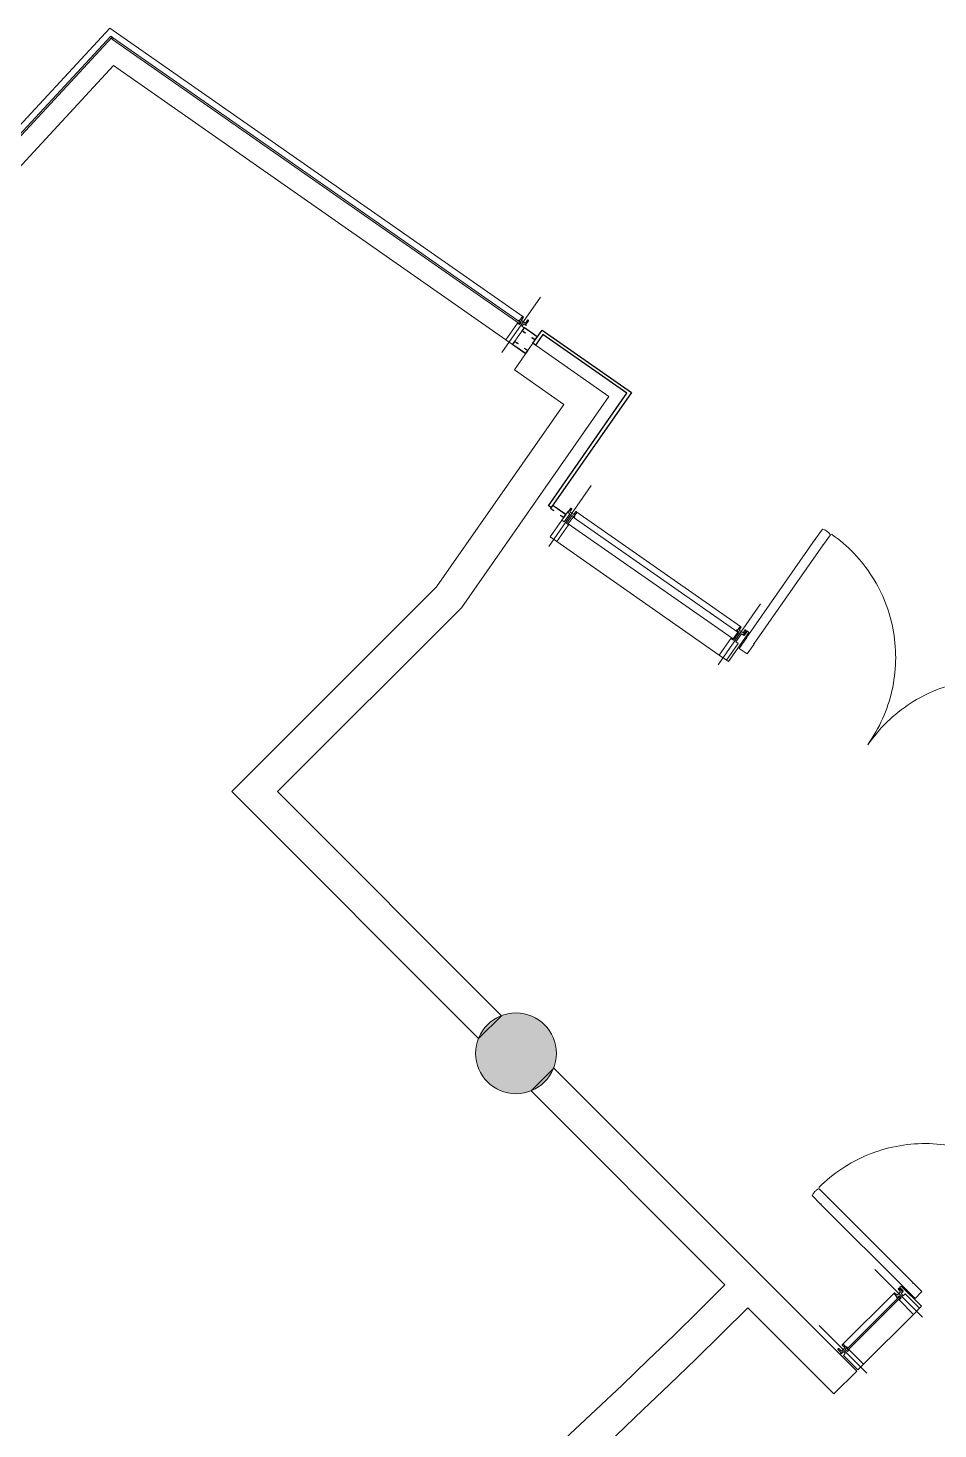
# Model space of a CAD drawing. Header units: centimetres. Extents: x 139057 to 200038, y 34824 to 80516.
# Drawn here: x 173085 to 173648, y 49695 to 50562 of the extents above; entities that cross this region are included whole.
import ezdxf

# ---------------------------------------------------------------- set-up
doc = ezdxf.new("R2010")
doc.units = ezdxf.units.CM
doc.header["$LTSCALE"] = 100
doc.linetypes.add('CENTER', pattern=[7, 4, -1, 1, -1])
doc.linetypes.add('HIDDEN', pattern=[0.5, 0.25, -0.25])
for name, color, linetype, lineweight in [('410_STRUTTURE_001-AM_0', 7, 'Continuous', 0), ('430_TAVOLATI_001-AM_0', 3, 'Continuous', 0), ('441_SERRAMENTI_001-AM_0', 1, 'Continuous', 0)]:
    doc.layers.add(name, color=color, linetype=linetype, lineweight=lineweight)
doc.layers.add('A-FIN-PIETRA', color=7, linetype='Continuous')

msp = doc.modelspace()

# ---------------------------------------------------------------- hatches: boundary and pattern name
at = {"layer": '410_STRUTTURE_001-AM_0'}
h = msp.add_hatch(color=256, dxfattribs=at)
edge = h.paths.add_edge_path()
edge.add_arc((173387.08, 49927.72), 25, 0, 360)

# ---------------------------------------------------------------- linework, layer by layer
msp.add_circle((173387.08, 49927.72, 0), 25, dxfattribs=at)
at = {"layer": '430_TAVOLATI_001-AM_0'}
for p, q in [((173397.54, 50366.82, 0), (173386.08, 50350.42, 0)), ((173444.61, 50333.93, 0), (173397.54, 50366.82, 0)), ((173416.76, 50328.99, 0), (173386.08, 50350.42, 0)), ((173353.37, 50203.33, 0), (173444.61, 50333.93, 0)), ((173337.99, 50216.23, 0), (173416.76, 50328.99, 0)), ((173211.3, 50089.56, 0), (173337.99, 50216.23, 0)), ((173239.59, 50089.56, 0), (173353.37, 50203.33, 0)), ((173211.3, 50089.56, 0), (173363.99, 49936.85, 0)), ((173378.14, 49951, 0), (173239.59, 50089.56, 0)), ((173363.99, 49936.85, 0), (173378.14, 49951, 0)), ((173396.4, 49904.44, 0), (173410.55, 49918.58, 0)), ((173597.85, 49731.26, 0), (173410.55, 49918.58, 0)), ((173396.4, 49904.44, 0), (173516.36, 49784.47, 0)), ((173530.51, 49770.32, 0), (173583.67, 49717.16, 0)), ((173583.67, 49717.16, 0), (173597.85, 49731.26, 0))]:
    msp.add_line(p, q, dxfattribs=at)
for centre, radius, start, end in [((170557.64, 52763.36, 0), 4198.55, 295.44849, 314.80537), ((170585.27, 52731.18, 0), 4176.25, 295.01898, 314.84848)]:
    msp.add_arc(centre, radius, start, end, dxfattribs=at)
at = {"layer": '441_SERRAMENTI_001-AM_0'}
for p, q in [((172945.1, 50355.83, 0), (173135.85, 50561.82, 0)), ((173391.23, 50383.42, 0), (173135.85, 50561.82, 0)), ((172958.04, 50343.6, 0), (173138.06, 50538.56, 0)), ((173380.79, 50369, 0), (173138.06, 50538.56, 0)), ((173415.53, 50257.39, 0), (173419, 50262.35, 0)), ((173525.9, 50191.76, 0), (173424.77, 50262.4, 0)), ((173512.85, 50174.03, 0), (173412.41, 50244.2, 0))]:
    msp.add_line(p, q, dxfattribs=at)
at = {"layer": '441_SERRAMENTI_001-AM_0', "linetype": 'CENTER'}
for p, q in [((173378.41, 50361.22, 0), (173402.33, 50395.47, 0)), ((173407.31, 50241.25, 0), (173433.63, 50278.94, 0)), ((173512.05, 50168.08, 0), (173538.37, 50205.77, 0)), ((173638.63, 49764.48, 0), (173609.09, 49794.02, 0)), ((173604.11, 49729.96, 0), (173574.57, 49759.5, 0))]:
    msp.add_line(p, q, dxfattribs=at)
at = {"layer": '441_SERRAMENTI_001-AM_0', "linetype": 'HIDDEN', "ltscale": 20}
for p, q in [((173620.71, 49779.29, 0), (173589.3, 49747.88, 0)), ((173632.91, 49766.31, 0), (173602.1, 49735.5, 0))]:
    msp.add_line(p, q, dxfattribs=at)
at = {"layer": '441_SERRAMENTI_001-AM_0', "elevation": 0}
for points in [[(172947.47, 50352.87), (173136.51, 50556.73), (172947.47, 50352.87), (172948.16, 50352.14), (173137.33, 50556.15), (173136.51, 50556.73)], [(173389.64, 50379.9), (173138.15, 50555.57), (173389.64, 50379.9), (173389.06, 50379.08), (173137.5, 50554.81), (173138.15, 50555.57)], [(173524.31, 50188.23), (173422.43, 50259.4), (173524.31, 50188.23), (173521.33, 50183.97), (173419.45, 50255.14), (173422.43, 50259.4)]]:
    msp.add_lwpolyline(points, dxfattribs=at)
for points in [[(173391.95, 50376.58), (173392.1, 50376.47), (173384.89, 50366.14), (173380.79, 50369), (173388, 50379.33), (173389.31, 50378.42), (173390.37, 50379.94), (173388.82, 50381.02), (173388.95, 50381.21, -0.414214), (173389.09, 50381.23), (173389.38, 50381.03, 0.414214), (173389.45, 50381.05), (173391.09, 50383.4, -0.414214), (173391.23, 50383.42), (173391.72, 50383.08, -0.414214), (173391.74, 50382.94), (173390.46, 50381.09, 0.414214), (173390.47, 50381.02), (173392.85, 50379.36, 0.414214), (173392.92, 50379.38), (173394.2, 50381.22, -0.414214), (173394.34, 50381.25), (173394.84, 50380.9, -0.414214), (173394.86, 50380.76), (173393.22, 50378.41, 0.414214), (173393.23, 50378.34), (173393.51, 50378.14, -0.41791), (173393.54, 50378), (173393.41, 50377.82), (173391.86, 50378.9), (173390.8, 50377.38), (173392.1, 50376.47)], [(173392.84, 50373.15), (173390.95, 50374.47, -0.413808), (173390.9, 50374.75), (173392.11, 50376.47, -0.41462), (173392.38, 50376.52), (173400.23, 50371.02, -0.414214), (173400.28, 50370.75), (173399.08, 50369.03, -0.414214), (173398.8, 50368.98), (173396.93, 50370.29), (173397.05, 50370.45), (173398.91, 50369.14), (173400.12, 50370.86), (173392.27, 50376.36), (173391.07, 50374.64), (173392.95, 50373.32), (173392.84, 50373.15)], [(173419.48, 50254.63), (173419.63, 50254.53), (173412.41, 50244.2), (173408.31, 50247.06), (173415.53, 50257.39), (173416.84, 50256.48), (173420.31, 50261.44), (173418.75, 50262.52), (173418.88, 50262.71, -0.414214), (173419.02, 50262.74), (173419.31, 50262.53, 0.414214), (173419.38, 50262.55), (173421.02, 50264.9, -0.414214), (173421.16, 50264.92), (173421.65, 50264.58, -0.414214), (173421.68, 50264.44), (173420.39, 50262.6, 0.414214), (173420.4, 50262.53), (173422.78, 50260.87, 0.414214), (173422.85, 50260.88), (173424.14, 50262.72, -0.414214), (173424.28, 50262.75), (173424.77, 50262.4, -0.414214), (173424.79, 50262.26), (173423.15, 50259.91, 0.414214), (173423.16, 50259.84), (173423.45, 50259.64, -0.41791), (173423.47, 50259.5), (173423.34, 50259.32), (173421.79, 50260.4), (173418.33, 50255.44), (173419.63, 50254.53)], [(173414.57, 50260.38), (173416.46, 50259.07, 0.413808), (173416.74, 50259.12), (173417.94, 50260.84, 0.41462), (173417.89, 50261.12), (173410.03, 50266.59, 0.414214), (173409.75, 50266.54), (173408.55, 50264.82, 0.414214), (173408.6, 50264.54), (173410.47, 50263.24), (173410.59, 50263.4), (173408.71, 50264.7), (173409.92, 50266.43), (173417.78, 50260.95), (173416.58, 50259.23), (173414.69, 50260.54), (173414.57, 50260.38)], [(173524.34, 50181.38), (173524.49, 50181.27), (173517.28, 50170.94), (173512.85, 50174.03), (173520.07, 50184.36), (173521.58, 50183.31), (173525.05, 50188.27), (173523.49, 50189.36), (173523.62, 50189.54, -0.414214), (173523.76, 50189.57), (173524.05, 50189.37, 0.414214), (173524.12, 50189.38), (173525.76, 50191.73, -0.414214), (173525.9, 50191.76), (173526.39, 50191.41, -0.414214), (173526.42, 50191.27), (173525.13, 50189.43, 0.414214), (173525.14, 50189.36), (173527.52, 50187.7, 0.414214), (173527.59, 50187.71), (173528.88, 50189.55, -0.414214), (173529.02, 50189.58), (173529.51, 50189.24, -0.414214), (173529.53, 50189.1), (173527.89, 50186.74, 0.414214), (173527.9, 50186.67), (173528.19, 50186.48, -0.41791), (173528.21, 50186.34), (173528.08, 50186.15), (173526.53, 50187.23), (173523.07, 50182.27), (173524.49, 50181.27)], [(173517.28, 50170.94), (173518.63, 50170), (173531.17, 50187.95, 0.414214), (173531.15, 50188.09), (173530.25, 50188.72, 0.414214), (173530.11, 50188.7), (173528.46, 50186.34, -0.414214), (173528.39, 50186.33), (173528.19, 50186.48)], [(173636.73, 49770.13), (173637.89, 49771.3), (173625.38, 49783.81, 0.414214), (173625.24, 49783.81), (173624.46, 49783.04, 0.414214), (173624.46, 49782.9), (173626.49, 49780.87, -0.414214), (173626.49, 49780.8), (173626.31, 49780.62)], [(173627.69, 49778.91), (173627.82, 49779.04), (173636.73, 49770.13), (173632.91, 49766.31), (173624, 49775.22), (173625.31, 49776.53), (173624, 49777.84), (173622.65, 49776.5), (173622.49, 49776.66, -0.414214), (173622.49, 49776.8), (173622.74, 49777.05, 0.414214), (173622.74, 49777.12), (173620.71, 49779.15, -0.414214), (173620.71, 49779.29), (173621.14, 49779.71, -0.414214), (173621.28, 49779.71), (173622.87, 49778.12, 0.414214), (173622.94, 49778.12), (173624.99, 49780.17, 0.414214), (173624.99, 49780.24), (173623.4, 49781.84, -0.414214), (173623.4, 49781.98), (173623.83, 49782.4, -0.414214), (173623.97, 49782.4), (173626, 49780.37, 0.414214), (173626.07, 49780.37), (173626.31, 49780.62, -0.41791), (173626.45, 49780.62), (173626.61, 49780.46), (173625.28, 49779.12), (173626.59, 49777.81), (173627.82, 49779.04)], [(173593.05, 49744.28), (173593.19, 49744.41), (173602.1, 49735.5), (173598.56, 49731.97), (173589.65, 49740.88), (173590.78, 49742.01), (173589.47, 49743.32), (173588.13, 49741.98), (173587.97, 49742.14, -0.414214), (173587.97, 49742.28), (173588.22, 49742.53, 0.414214), (173588.22, 49742.6), (173586.19, 49744.63, -0.414214), (173586.19, 49744.77), (173586.61, 49745.19, -0.414214), (173586.75, 49745.19), (173588.35, 49743.6, 0.414214), (173588.42, 49743.6), (173590.47, 49745.65, 0.414214), (173590.47, 49745.72), (173588.88, 49747.31, -0.414214), (173588.88, 49747.45), (173589.3, 49747.88, -0.414214), (173589.44, 49747.88), (173591.47, 49745.85, 0.414214), (173591.54, 49745.85), (173591.79, 49746.1, -0.41791), (173591.93, 49746.1), (173592.09, 49745.93), (173590.76, 49744.6), (173592.07, 49743.29), (173593.19, 49744.41)]]:
    msp.add_lwpolyline(points, format="xyb", dxfattribs=at)
for points in [[(173388.34, 50366.72), (173386.46, 50368.04, 0.413808), (173386.18, 50368), (173384.97, 50366.28, 0.41462), (173385.02, 50366), (173392.87, 50360.5, 0.414214), (173393.15, 50360.55), (173394.35, 50362.27, 0.414214), (173394.31, 50362.55), (173392.44, 50363.86), (173392.32, 50363.69), (173394.19, 50362.38), (173392.99, 50360.66), (173385.14, 50366.16), (173386.35, 50367.88), (173388.23, 50366.56)], [(173572.5, 50245.62), (173572.6, 50245.76), (173572.4, 50245.91), (173576.62, 50251.96, -0.201647), (173581.55, 50248.49), (173577.34, 50242.46), (173577.13, 50242.6), (173577.03, 50242.46, 0.342519), (173577.09, 50242.27), (173577.17, 50242.21), (173534.48, 50181.11), (173534.4, 50181.17, 0.342519), (173534.2, 50181.15), (173534.1, 50181.01), (173534.31, 50180.86), (173530.02, 50174.73), (173525.08, 50178.18), (173529.36, 50184.32), (173529.57, 50184.17), (173529.67, 50184.32, 0.347925), (173529.62, 50184.51), (173529.54, 50184.56), (173572.22, 50245.67), (173572.3, 50245.61, 0.342519)]]:
    msp.add_lwpolyline(points, format="xyb", close=True, dxfattribs=at)
at = {"layer": '441_SERRAMENTI_001-AM_0', "linetype": 'HIDDEN', "ltscale": 20, "elevation": 0}
msp.add_lwpolyline([(173575.82, 49834.59), (173575.7, 49834.71), (173575.52, 49834.53), (173570.3, 49839.75, -0.201647), (173574.58, 49844), (173579.78, 49838.8), (173579.6, 49838.61), (173579.72, 49838.49, 0.342519), (173579.93, 49838.52), (173579.99, 49838.58), (173632.7, 49785.88), (173632.63, 49785.81, 0.342519), (173632.6, 49785.61), (173632.73, 49785.48), (173632.91, 49785.67), (173638.2, 49780.37), (173633.94, 49776.11), (173628.64, 49781.4), (173628.82, 49781.58), (173628.7, 49781.7, 0.347925), (173628.5, 49781.68), (173628.43, 49781.61), (173575.73, 49834.32), (173575.8, 49834.39, 0.342519)], format="xyb", close=True, dxfattribs=at)
msp.add_lwpolyline([(173624.02, 49777.22), (173591.85, 49745.05), (173624.02, 49777.22), (173624.73, 49776.51), (173592.55, 49744.34), (173591.85, 49745.05)], dxfattribs=at)
at = {"layer": '441_SERRAMENTI_001-AM_0'}
for centre, radius, start, end in [((173135.06, 50552.15, 0), 3.61, 47.44594, 64.12447), ((173138.09, 50556.36, 0), 0.791, 195.62, 274.50733)]:
    msp.add_arc(centre, radius, start, end, dxfattribs=at)
at = {"layer": '441_SERRAMENTI_001-AM_0', "linetype": 'HIDDEN', "ltscale": 20}
for centre, radius, start, end in [((173529.11, 50172.64, 0), 92.83, 324.4699, 55.1221), ((173681.47, 50066.18, 0), 92.86, 55.00088, 145.63868), ((173640.1, 49779.11, 0), 92.83, 44.40454, 135.05674)]:
    msp.add_arc(centre, radius, start, end, dxfattribs=at)
at = {"layer": 'A-FIN-PIETRA', "elevation": 0}
msp.add_lwpolyline([(173407.18, 50266.39), (173455.75, 50335.91), (173403.76, 50372.23), (173399.18, 50365.67), (173397.54, 50366.82), (173403.26, 50375.01), (173458.53, 50336.4), (173408.82, 50265.24), (173407.18, 50266.39)], dxfattribs=at)

doc.saveas('drawing.dxf')
